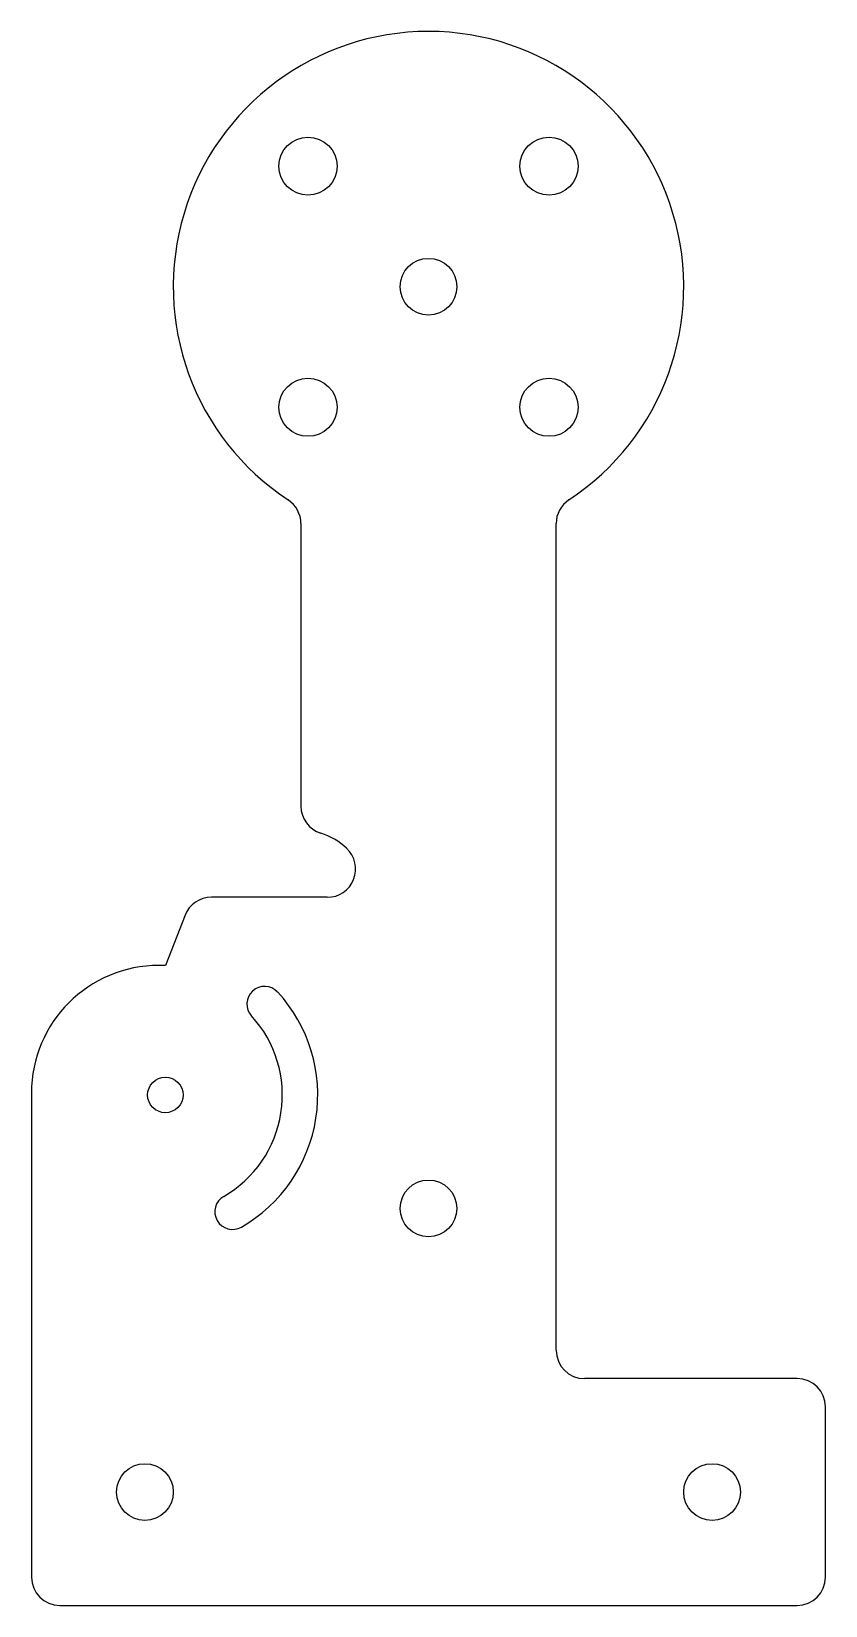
# Model space of a CAD drawing. Header units: millimetres. Extents: x -41 to 15, y 15 to 126.
import ezdxf

# ---------------------------------------------------------------- set-up
doc = ezdxf.new("R2010")
doc.units = ezdxf.units.MM

msp = doc.modelspace()

# ---------------------------------------------------------------- linework, layer by layer
at = {"color": 7, "linetype": 'Continuous', "lineweight": 25}
for p, q in [((-22.34, 91.61), (-22.34, 71.69)), ((-4.34, 33.32), (-4.34, 91.61)), ((-20.48, 65.26), (-28.65, 65.26)), ((-30.51, 63.99), (-31.9, 60.46)), ((-31.9, 60.46), (-32.34, 60.46)), ((-41.34, 51.46), (-41.34, 17.32)), ((12.66, 31.32), (-2.34, 31.32)), ((14.66, 17.32), (14.66, 29.32)), ((-39.34, 15.32), (12.66, 15.32))]:
    msp.add_line(p, q, dxfattribs=at)
for centre, radius in [((-21.84, 116.82), 2.05), ((-4.84, 116.82), 2.05), ((-13.34, 108.32), 2), ((-21.84, 99.82), 2.05), ((-4.84, 99.82), 2.05), ((-31.9, 51.32), 1.25), ((-13.34, 43.32), 2), ((-33.34, 23.32), 2), ((6.66, 23.32), 2)]:
    msp.add_circle(centre, radius, dxfattribs=at)
for centre, radius, start, end in [((-13.34, 108.32), 18, 303.367, 236.633), ((-24.34, 91.61), 2, 0, 56.633), ((-2.34, 91.61), 2, 123.367, 180), ((-20.34, 71.69), 2, 180, 252.7194), ((-22.34, 65.26), 4.73, 47.0412, 72.7194), ((-20.48, 67.26), 2, 270, 47.0412), ((-28.65, 63.26), 2, 90, 158.4832), ((-32.34, 51.46), 9, 90, 180), ((-24.9, 57.73), 1.25, 42.4748, 222.4748), ((-31.9, 51.32), 10.75, 299.9455, 42.4748), ((-31.9, 51.32), 8.25, 299.9455, 42.4748), ((-27.16, 43.09), 1.25, 119.9455, 299.9455), ((-2.34, 33.32), 2, 180, 270), ((12.66, 29.32), 2, 0, 90), ((-39.34, 17.32), 2, 180, 270), ((12.66, 17.32), 2, 270, 0)]:
    msp.add_arc(centre, radius, start, end, dxfattribs=at)

doc.saveas('drawing.dxf')
